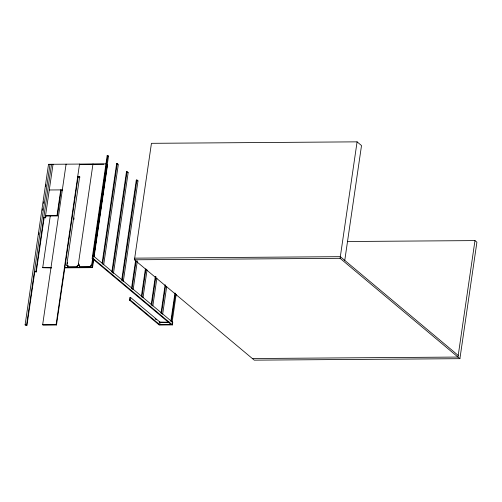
<?xml version="1.0" encoding="UTF-8"?>
<svg xmlns="http://www.w3.org/2000/svg" width="502" height="502" viewBox="0 0 502 502"><rect width="100%" height="100%" fill="white"/><g stroke="black" fill="none" stroke-linecap="round" stroke-linejoin="round"><path stroke-width="0.75" d="M34.795 271.664L26.989 325.183L25.489 325.196L25.1 324.869L48.525 164.305L106.418 163.884M38.723 234.44L38.955 232.884M42.237 210.394L42.463 208.838M43.254 203.41L43.479 201.86M45.745 186.349L45.971 184.792M26.989 325.183L26.6 324.863L50.024 164.292M44.145 217.893L36.257 271.952L35.868 271.626L51.53 164.279M45.989 215.502L45.657 217.818L45.268 217.492L53.03 164.273M51.599 267.936L42.714 267.679L50.275 215.879M57.002 215.596L60.748 189.894L61.137 190.214L57.385 215.923L45.92 216.004L45.531 215.684L57.002 215.596L57.385 215.923M78.105 176.817L56.488 324.97L43.046 325.07L42.657 324.744L66.082 164.179L66.471 164.499M56.488 324.97L56.105 324.65L79.529 164.079L79.912 164.405L103.814 164.229M78.814 264.021L78.588 265.564L77.716 265.571L77.49 267.133L67.764 267.208L67.99 265.64L66.735 265.326L79.642 176.817L77.666 176.836L80.031 177.143L79.642 176.817M67.343 264.108L67.569 262.571M73.857 219.474L74.083 217.931M67.764 267.208L67.375 266.882L67.601 265.32L66.735 265.326M77.49 267.133L77.101 266.813L77.333 265.251M78.199 265.244L92.97 163.985L93.359 164.305M93.046 258.511L92.029 265.47L91.163 265.476L90.931 267.039L79.623 267.12L79.241 266.794L79.467 265.232L78.594 265.238L78.983 265.564M90.931 267.039L90.548 266.713L90.774 265.15M171.182 324.587L92.167 258.398L107.171 155.576L107.761 155.57L108.501 156.191L93.861 256.547L93.121 255.926L107.761 155.57M91.646 265.144L92.663 258.191M93.397 255.926L172.801 322.435L172.437 324.907L93.039 258.392L93.397 255.926L92.531 255.932M93.774 259.139L92.531 267.641L92.148 267.321L93.391 258.819M93.73 256.497L98.461 224.024M98.687 222.48L107.033 165.271M94.112 256.823L107.535 164.819L107.146 164.499M102.119 263.098L116.646 163.514L117.242 163.514L118.328 164.424L103.688 264.78L102.596 263.864L117.242 163.514M111.833 272.103L126.473 171.747L127.069 171.747L128.154 172.657L113.515 273.013L112.925 273.013M127.069 171.747L112.429 272.103L113.515 273.013M121.773 279.564L136.306 179.98L136.895 179.98L137.987 180.889L123.341 281.245L121.666 280.336M122.256 280.336L136.895 179.98M347.522 241.512L474.967 240.596L476.9 242.209L459.907 358.679L254.276 360.154L134.461 259.791L151.447 143.321L357.085 141.846L361.515 145.555L344.761 260.387M129.359 299.976L129.717 297.51L130.589 297.504L160.075 322.202L159.711 324.668L130.231 299.97L129.359 299.976L159.228 325.001L172.437 324.907M135.659 260.011L131.493 288.568L133.174 289.478L137.341 260.914M130.231 299.97L130.589 297.504M132.082 288.568L136.136 260.776M145.373 269.016L141.319 296.801L141.915 296.801L145.969 269.009M143.001 297.711L147.055 269.919M151.146 305.034L155.313 276.476M155.909 276.47L151.742 305.034L152.828 305.944L156.881 278.152M160.979 313.267L165.145 284.709M165.622 285.475L161.569 313.267L162.661 314.177L166.714 286.385M170.918 320.734L174.972 292.942M176.189 294.323L172.136 322.115L171.395 321.5L175.455 293.708M172.412 322.115L172.054 324.581L158.845 324.675M459.907 358.679L340.092 258.31L357.085 141.846M474.967 240.596L457.981 357.06L252.343 358.541M108.501 156.191L107.171 155.576M128.154 172.657L126.473 171.747M137.391 180.896L137.987 180.889M49.284 189.976L62.33 189.881M60.416 190.22L62.719 190.208M45.268 217.492L43.768 217.504L45.657 217.818M92.167 258.398L93.039 258.392M134.699 258.153L340.331 256.679L458.219 355.429M134.461 259.791L340.092 258.31M67.375 266.882L77.101 266.813M79.241 266.794L90.548 266.713M42.714 267.679L51.21 267.616M64.344 267.522L92.148 267.321M64.727 267.842L92.531 267.641M35.868 271.626L34.368 271.638L36.257 271.952M170.805 321.506L171.395 321.5M169.249 322.14L159.203 322.209L168.139 322.472M25.1 324.869L26.6 324.863M42.657 324.744L56.105 324.65M116.646 163.514L117.732 164.43M48.525 164.305L48.907 164.625M155.074 318.751L156.254 319.736M67.601 265.32L67.99 265.64M78.745 264.234L78.35 264.24L79.128 264.56L78.745 264.234"/></g></svg>
